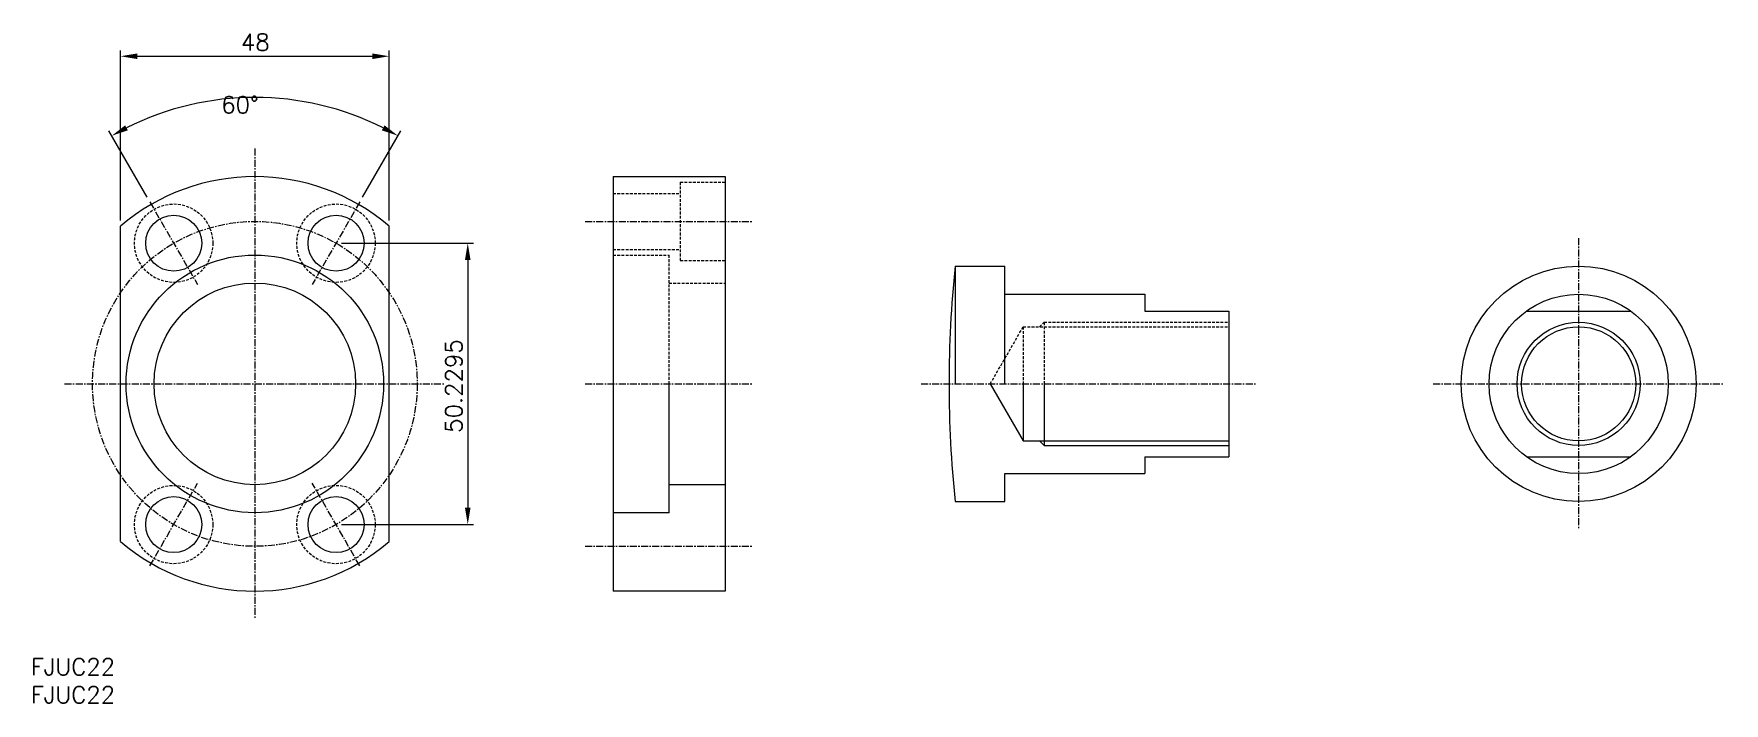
# Model space of a CAD drawing. Extents: x 1 to 302, y 0 to 119.
import ezdxf

# ---------------------------------------------------------------- set-up
doc = ezdxf.new("R2010")
doc.units = 0
doc.linetypes.add('CENTER', pattern=[2, 1.25, -0.25, 0.25, -0.25])
doc.linetypes.add('DASHED', pattern=[0.75, 0.5, -0.25])
doc.layers.get('0').update_dxf_attribs({"linetype": 'CONTINUOUS'})
doc.layers.get('DEFPOINTS').update_dxf_attribs({"linetype": 'CONTINUOUS'})
doc.layers.add('CENTER', color=1, linetype='CENTER')
doc.styles.get("Standard").update_dxf_attribs({"font": 'txt.shx'})
doc.dimstyles.get("Standard").update_dxf_attribs({"dimtxt": 2.5, "dimasz": 2.5, "dimexe": 1.25, "dimexo": 0.625, "dimtad": 1, "dimcen": 2.5, "dimazin": 3, "dimtfac": 1, "dimtmove": 0, "dimatfit": 3})

# ---------------------------------------------------------------- blocks, each defined once
blk = doc.blocks.new('*U20')
at = {"color": 7, "linetype": 'CONTINUOUS'}
blk.add_text('FJUC22', height=3, dxfattribs=at).set_placement((0, 0))
blk = doc.blocks.new('*U21')
at = {"color": 7, "linetype": 'CONTINUOUS'}
blk.add_text('FJUC22', height=3, dxfattribs=at).set_placement((0, 5))
blk = doc.blocks.new('*U40')
at = {"color": 7, "linetype": 'CONTINUOUS'}
blk.add_text('48', height=3, dxfattribs=at).set_placement((37.5, 116.49))
blk = doc.blocks.new('*D9')
at = {"color": 7, "linetype": 'CONTINUOUS'}
for p, q in [((16, 86.16), (16, 116.49)), ((19, 115.49), (61, 115.49)), ((64, 86.16), (64, 116.49))]:
    blk.add_line(p, q, dxfattribs=at)
for points in [[(19, 115.99), (19, 114.99), (16, 115.49)], [(61, 115.99), (61, 114.99), (64, 115.49)]]:
    blk.add_solid(points, dxfattribs=at)
at = {"layer": 'DEFPOINTS', "color": 0, "linetype": 'CONTINUOUS'}
for p in [(64, 115.49), (16, 85.16), (64, 85.16)]:
    blk.add_point(p, dxfattribs=at)
at = {"color": 7, "linetype": 'CONTINUOUS'}
blk.add_blockref('*U40', (0, 0), dxfattribs=at)
blk = doc.blocks.new('*U23')
at = {"color": 7, "linetype": 'CONTINUOUS'}
blk.add_text('50.2295', height=3, rotation=90, dxfattribs=at).set_placement((77.03, 48.25))
blk = doc.blocks.new('*D10')
at = {"color": 7, "linetype": 'CONTINUOUS'}
for p, q in [((55.5, 82.11), (79.03, 82.11)), ((78.03, 79.11), (78.03, 34.89)), ((55.5, 31.89), (79.03, 31.89))]:
    blk.add_line(p, q, dxfattribs=at)
for points in [[(77.53, 79.11), (78.53, 79.11), (78.03, 82.11)], [(77.53, 34.89), (78.53, 34.89), (78.03, 31.89)]]:
    blk.add_solid(points, dxfattribs=at)
at = {"layer": 'DEFPOINTS', "color": 0, "linetype": 'CONTINUOUS'}
for p in [(54.5, 82.11), (54.5, 31.89), (78.03, 31.89)]:
    blk.add_point(p, dxfattribs=at)
at = {"color": 7, "linetype": 'CONTINUOUS'}
blk.add_blockref('*U23', (0, 0), dxfattribs=at)
blk = doc.blocks.new('*D11')
at = {"color": 7, "linetype": 'CONTINUOUS'}
for p, q in [((20.75, 90.34), (13.93, 102.16)), ((59.25, 90.34), (66.07, 102.16))]:
    blk.add_line(p, q, dxfattribs=at)
blk.add_arc((40, 57), 51.14, 63.3614, 116.6386, dxfattribs=at)
for points in [[(17.31, 102.27), (16.83, 103.15), (14.43, 101.29)], [(63.17, 103.15), (62.69, 102.27), (65.57, 101.29)]]:
    blk.add_solid(points, dxfattribs=at)
at = {"layer": 'DEFPOINTS', "color": 0, "linetype": 'CONTINUOUS'}
for p in [(48.88, 107.37), (21.25, 89.48), (58.75, 89.48), (29.75, 74.75), (50.25, 74.75)]:
    blk.add_point(p, dxfattribs=at)
at = {"color": 7}
blk.add_text('60%%d', height=3, dxfattribs=at).set_placement((34, 105.33))

msp = doc.modelspace()

# ---------------------------------------------------------------- linework, layer by layer
at = {"color": 7, "linetype": 'CONTINUOUS'}
for p, q in [((104, 94), (104, 20)), ((104, 94), (124, 94)), ((124, 94), (124, 20)), ((16, 28.84), (16, 85.16)), ((64, 28.84), (64, 85.16)), ((165.106, 78), (165.106, 57)), ((165.106, 78), (174, 78)), ((174, 57), (174, 78)), ((174, 73), (199, 73)), ((199, 73), (199, 70)), ((199, 70), (214, 70)), ((214, 70), (214, 44)), ((267.149, 70), (285.804, 70)), ((114, 34), (114, 57)), ((171.368, 57), (177.25, 46.812)), ((177.25, 57), (177.25, 46.812)), ((181, 57), (181, 46)), ((177.25, 46.812), (214, 46.812)), ((199, 44), (214, 44)), ((199, 44), (199, 41)), ((267.149, 44), (285.804, 44)), ((174, 41), (199, 41)), ((174, 36), (174, 41)), ((124, 39), (114, 39)), ((114, 34), (104, 34)), ((165.106, 36), (174, 36)), ((124, 20), (104, 20))]:
    msp.add_line(p, q, dxfattribs=at)
at = {"color": 3, "linetype": 'DASHED'}
for p, q in [((104, 91), (116, 91)), ((116, 93), (116, 79)), ((116, 93), (124, 93)), ((104, 81), (116, 81)), ((104, 80), (114, 80)), ((114, 57), (114, 80)), ((116, 79), (124, 79)), ((114, 75), (124, 75)), ((171.368, 57), (177.25, 67.188)), ((177.25, 67.188), (177.25, 57)), ((177.25, 67.188), (214, 67.188)), ((180.188, 67.188), (181, 68)), ((181, 68), (214, 68)), ((181, 68), (181, 57))]:
    msp.add_line(p, q, dxfattribs=at)
at = {"color": 3}
for p, q in [((180.188, 46.812), (181, 46)), ((181, 46), (214, 46))]:
    msp.add_line(p, q, dxfattribs=at)
at = {"color": 3, "linetype": 'DASHED'}
for centre in [(25.5, 82.115), (54.5, 82.115), (25.5, 31.885), (54.5, 31.885)]:
    msp.add_circle(centre, 7, dxfattribs=at)
at = {"color": 7, "linetype": 'CONTINUOUS'}
for centre, radius in [((25.5, 82.115), 5), ((54.5, 82.115), 5), ((40, 57), 23), ((276.476, 57), 21), ((40, 57), 18), ((276.476, 57), 16), ((276.476, 57), 10.188), ((25.5, 31.885), 5), ((54.5, 31.885), 5)]:
    msp.add_circle(centre, radius, dxfattribs=at)
at = {"color": 3, "linetype": 'CONTINUOUS'}
msp.add_circle((276.476, 57), 11, dxfattribs=at)
at = {"color": 7, "linetype": 'CONTINUOUS'}
for centre, radius, start, end in [((40, 57), 37, 49.56021, 130.43979), ((364, 57), 200, 173.97283, 186.02717), ((40, 57), 37, 229.56021, 310.43979)]:
    msp.add_arc(centre, radius, start, end, dxfattribs=at)
at = {"layer": 'CENTER', "color": 1, "linetype": 'CENTER'}
for p, q in [((40, 99), (40, 15)), ((21.25, 89.476), (29.75, 74.754)), ((58.75, 89.476), (50.25, 74.754)), ((99, 86), (129, 86)), ((276.476, 83), (276.476, 31)), ((6, 57), (74, 57)), ((99, 57), (129, 57)), ((159, 57), (219, 57)), ((250.476, 57), (302.476, 57)), ((21.25, 24.524), (29.75, 39.246)), ((58.75, 24.524), (50.25, 39.246)), ((99, 28), (129, 28))]:
    msp.add_line(p, q, dxfattribs=at)
msp.add_circle((40, 57), 29, dxfattribs=at)

# ---------------------------------------------------------------- block references
at = {"color": 7, "linetype": 'CONTINUOUS'}
for name in ['*U21', '*U20']:
    msp.add_blockref(name, (0, 0), dxfattribs=at)

# ---------------------------------------------------------------- dimensions: what is measured, and where the dimension line sits
dim = msp.add_linear_dim(base=(64, 115.492), p1=(16, 85.16), p2=(64, 85.16), dimstyle='Standard', dxfattribs=at)
dim.commit()
dim.dimension.update_dxf_attribs({"geometry": '*D9', "text_midpoint": (40, 117.992)})
dim = msp.add_angular_dim_2l(base=(48.881, 107.366), line1=((21.25, 89.476), (29.75, 74.754)), line2=((58.75, 89.476), (50.25, 74.754)), dimstyle='Standard', override={"dimdec": 0}, dxfattribs=at)
dim.commit()
dim.dimension.update_dxf_attribs({"geometry": '*D11', "text_midpoint": (40, 110.643)})
dim = msp.add_linear_dim(base=(78.034, 31.885), p1=(54.5, 82.115), p2=(54.5, 31.885), angle=90, dimstyle='Standard', dxfattribs=at)
dim.commit()
dim.dimension.update_dxf_attribs({"geometry": '*D10', "text_midpoint": (75.534, 57)})

doc.saveas('drawing.dxf')
